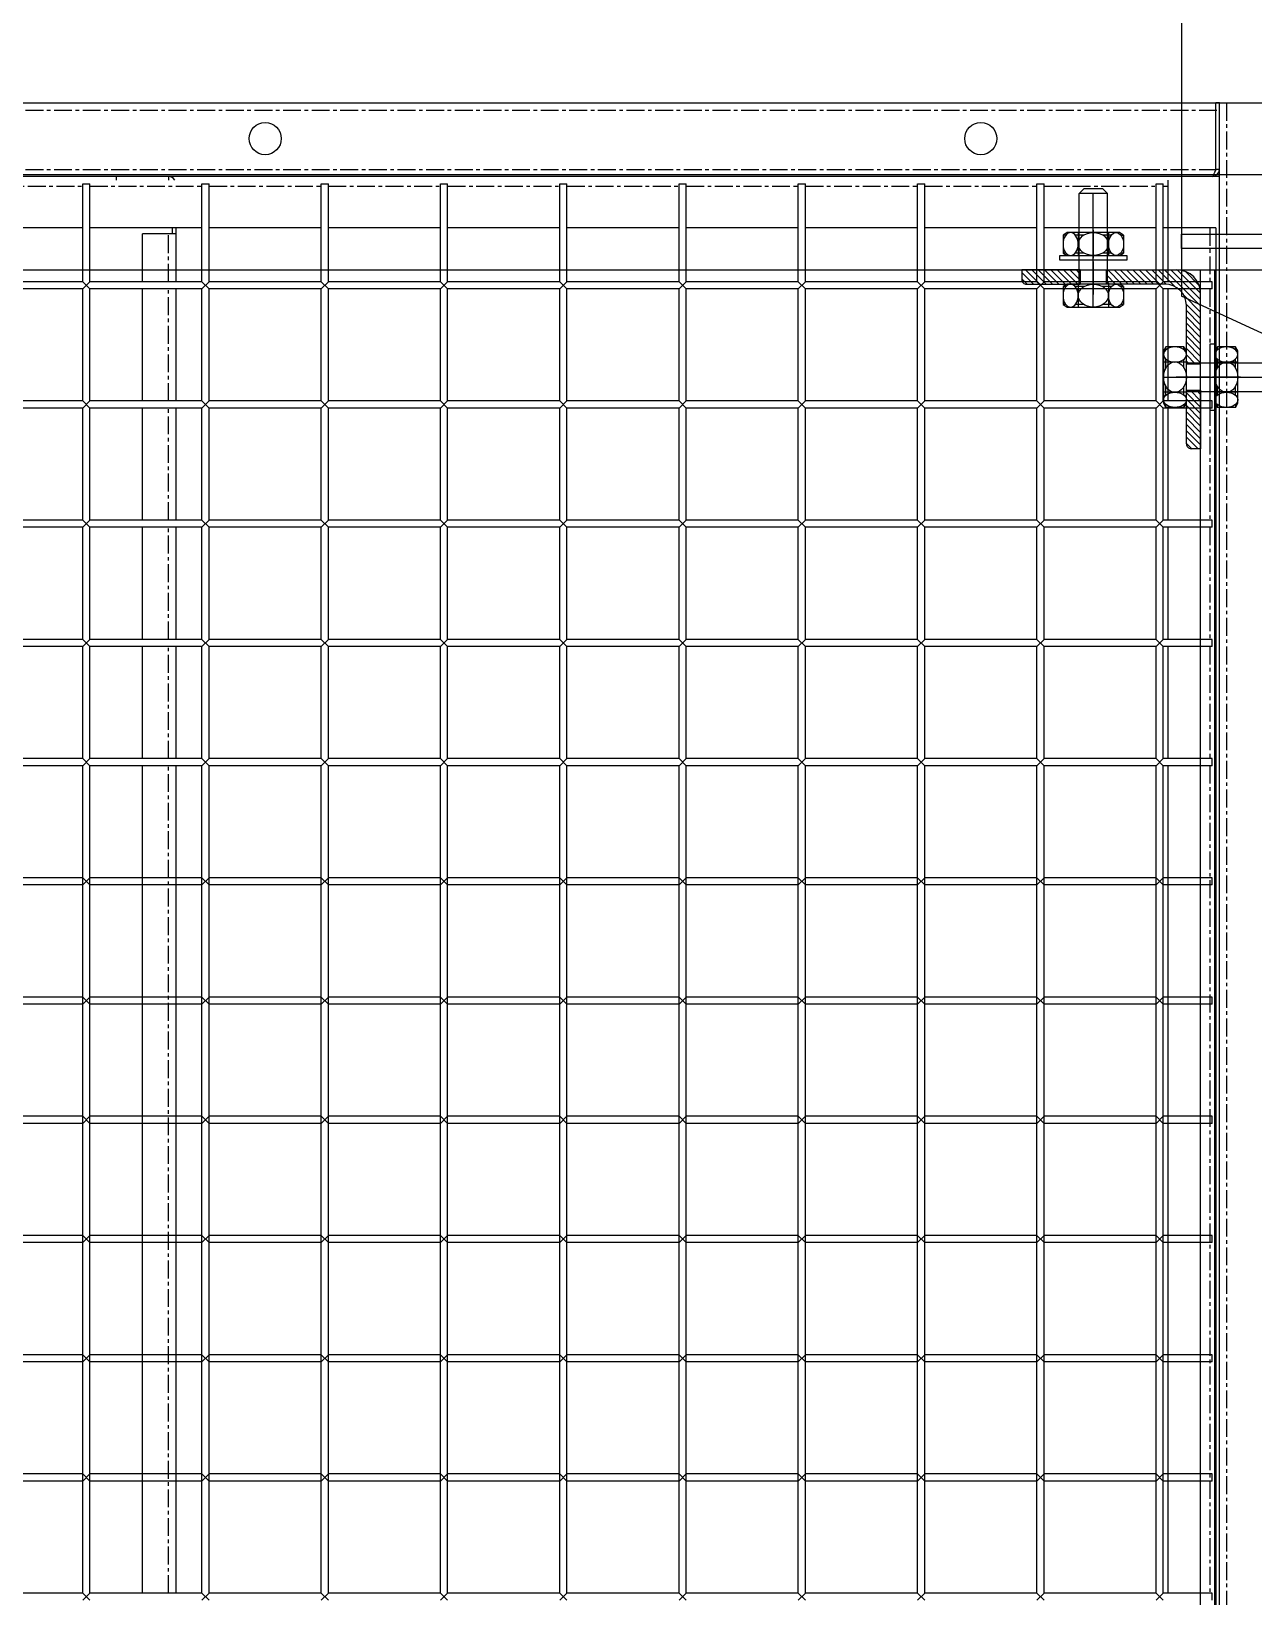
# Model space of a CAD drawing. Header units: millimetres. Extents: x -198529 to 244266, y -64 to 158464.
# Drawn here: x -144076 to -143564, y 96507 to 97163 of the extents above; entities that cross this region are included whole.
import ezdxf

# ---------------------------------------------------------------- set-up
doc = ezdxf.new("R2010")
doc.units = ezdxf.units.MM
doc.linetypes.add('ACAD_ISO10W100', pattern=[18.5, 12, -3, 0.5, -3])
doc.linetypes.add('CENTER', pattern=[12, 7.5, -1.5, 1.5, -1.5])
for name, color, linetype in [('0-BG', 252, 'Continuous'), ('0-DCC', 30, 'Continuous'), ('0-DCC-STRUC', 180, 'Continuous'), ('0-DCC-STRUC-T', 4, 'Continuous'), ('ANCHOR BOLTS', 4, 'Continuous'), ('ANGEL STEEL_75x75x3.0', 22, 'Continuous'), ('BOLTS', 3, 'Continuous'), ('MITTELLINIEN', 3, 'ACAD_ISO10W100')]:
    doc.layers.add(name, color=color, linetype=linetype)
pattern_1 = [(45, (70645.0448, 93964.8255), (-1.325825215, 1.325825215), [])]

# ---------------------------------------------------------------- blocks, each defined once
blk = doc.blocks.new('DCC2850x2600(左)')
at = {"color": 0, "linetype": 'Continuous'}
for p, q in [((47991.5, -71878.48), (50640, -71878.48)), ((50640, -71878.48), (50638.5, -71878.48)), ((50638.5, -71906.38), (50638.5, -71878.48)), ((50640, -71878.48), (50700, -71878.48)), ((50640, -74478.48), (50640, -71878.48)), ((50638.23, -71907.23), (50638.5, -71906.38)), ((50640, -71906.38), (50638.5, -71906.38)), ((50640, -71909.38), (47993, -71909.38)), ((50163.5, -71953.48), (50163.5, -71912.38)), ((50163.5, -71912.38), (50166.5, -71912.38)), ((50166.5, -71953.48), (50166.5, -71912.38)), ((50177.5, -71909.38), (50177.5, -71910.88)), ((50213.5, -71953.48), (50213.5, -71912.38)), ((50213.5, -71912.38), (50216.5, -71912.38)), ((50216.5, -71953.48), (50216.5, -71912.38)), ((50263.5, -71953.48), (50263.5, -71912.38)), ((50263.5, -71912.38), (50266.5, -71912.38)), ((50266.5, -71953.48), (50266.5, -71912.38)), ((50313.5, -71953.48), (50313.5, -71912.38)), ((50313.5, -71912.38), (50316.5, -71912.38)), ((50316.5, -71953.48), (50316.5, -71912.38)), ((50363.5, -71953.48), (50363.5, -71912.38)), ((50363.5, -71912.38), (50366.5, -71912.38)), ((50366.5, -71953.48), (50366.5, -71912.38)), ((50413.5, -71953.48), (50413.5, -71912.38)), ((50413.5, -71912.38), (50416.5, -71912.38)), ((50416.5, -71953.48), (50416.5, -71912.38)), ((50463.5, -71953.48), (50463.5, -71912.38)), ((50463.5, -71912.38), (50466.5, -71912.38)), ((50466.5, -71953.48), (50466.5, -71912.38)), ((50513.5, -71953.48), (50513.5, -71912.38)), ((50513.5, -71912.38), (50516.5, -71912.38)), ((50516.5, -71953.48), (50516.5, -71912.38)), ((50563.5, -71953.48), (50563.5, -71912.38)), ((50563.5, -71912.38), (50566.5, -71912.38)), ((50566.5, -71953.48), (50566.5, -71912.38)), ((50613.5, -71912.38), (50616.5, -71912.38)), ((50613.5, -71953.48), (50613.5, -71912.38)), ((50616.5, -71953.48), (50616.5, -71912.38)), ((50618.5, -71953.48), (50618.5, -71910.88)), ((50163.5, -71930.88), (50116.5, -71930.88)), ((50213.5, -71930.88), (50166.5, -71930.88)), ((50201, -71930.88), (50201, -71933.38)), ((50202.5, -71930.88), (50202.5, -71953.48)), ((50263.5, -71930.88), (50216.5, -71930.88)), ((50313.5, -71930.88), (50266.5, -71930.88)), ((50363.5, -71930.88), (50316.5, -71930.88)), ((50413.5, -71930.88), (50366.5, -71930.88)), ((50463.5, -71930.88), (50416.5, -71930.88)), ((50513.5, -71930.88), (50466.5, -71930.88)), ((50563.5, -71930.88), (50516.5, -71930.88)), ((50613.5, -71930.88), (50566.5, -71930.88)), ((50638.5, -71930.88), (50616.5, -71930.88)), ((50638.5, -71930.88), (50638.5, -74426.08)), ((50188.5, -71953.48), (50188.5, -71933.38)), ((50202.5, -71933.38), (50188.5, -71933.38)), ((50163.5, -71953.48), (50116.5, -71953.48)), ((50163.5, -71956.48), (50116.5, -71956.48)), ((50163.5, -71956.48), (50166.5, -71953.48)), ((50163.5, -71953.48), (50166.5, -71956.48)), ((50163.5, -72003.48), (50163.5, -71956.48)), ((50213.5, -71953.48), (50166.5, -71953.48)), ((50166.5, -72003.48), (50166.5, -71956.48)), ((50213.5, -71956.48), (50166.5, -71956.48)), ((50188.5, -72003.48), (50188.5, -71956.48)), ((50202.5, -71956.48), (50202.5, -72003.48)), ((50213.5, -71956.48), (50216.5, -71953.48)), ((50213.5, -71953.48), (50216.5, -71956.48)), ((50213.5, -72003.48), (50213.5, -71956.48)), ((50263.5, -71953.48), (50216.5, -71953.48)), ((50216.5, -72003.48), (50216.5, -71956.48)), ((50263.5, -71956.48), (50216.5, -71956.48)), ((50263.5, -71956.48), (50266.5, -71953.48)), ((50263.5, -71953.48), (50266.5, -71956.48)), ((50263.5, -72003.48), (50263.5, -71956.48)), ((50313.5, -71953.48), (50266.5, -71953.48)), ((50266.5, -72003.48), (50266.5, -71956.48)), ((50313.5, -71956.48), (50266.5, -71956.48)), ((50313.5, -71956.48), (50316.5, -71953.48)), ((50313.5, -71953.48), (50316.5, -71956.48)), ((50313.5, -72003.48), (50313.5, -71956.48)), ((50363.5, -71953.48), (50316.5, -71953.48)), ((50316.5, -72003.48), (50316.5, -71956.48)), ((50363.5, -71956.48), (50316.5, -71956.48)), ((50363.5, -71956.48), (50366.5, -71953.48)), ((50363.5, -71953.48), (50366.5, -71956.48)), ((50363.5, -72003.48), (50363.5, -71956.48)), ((50413.5, -71953.48), (50366.5, -71953.48)), ((50366.5, -72003.48), (50366.5, -71956.48)), ((50413.5, -71956.48), (50366.5, -71956.48)), ((50413.5, -71956.48), (50416.5, -71953.48)), ((50413.5, -71953.48), (50416.5, -71956.48)), ((50413.5, -72003.48), (50413.5, -71956.48)), ((50463.5, -71953.48), (50416.5, -71953.48)), ((50416.5, -72003.48), (50416.5, -71956.48)), ((50463.5, -71956.48), (50416.5, -71956.48)), ((50463.5, -71956.48), (50466.5, -71953.48)), ((50463.5, -71953.48), (50466.5, -71956.48)), ((50463.5, -72003.48), (50463.5, -71956.48)), ((50513.5, -71953.48), (50466.5, -71953.48)), ((50466.5, -72003.48), (50466.5, -71956.48)), ((50513.5, -71956.48), (50466.5, -71956.48)), ((50513.5, -71956.48), (50516.5, -71953.48)), ((50513.5, -71953.48), (50516.5, -71956.48)), ((50513.5, -72003.48), (50513.5, -71956.48)), ((50563.5, -71953.48), (50516.5, -71953.48)), ((50516.5, -72003.48), (50516.5, -71956.48)), ((50563.5, -71956.48), (50516.5, -71956.48)), ((50563.5, -71956.48), (50566.5, -71953.48)), ((50563.5, -71953.48), (50566.5, -71956.48)), ((50563.5, -72003.48), (50563.5, -71956.48)), ((50613.5, -71953.48), (50566.5, -71953.48)), ((50566.5, -72003.48), (50566.5, -71956.48)), ((50613.5, -71956.48), (50566.5, -71956.48)), ((50613.5, -71956.48), (50616.5, -71953.48)), ((50613.5, -71953.48), (50616.5, -71956.48)), ((50613.5, -72003.48), (50613.5, -71956.48)), ((50637, -71953.48), (50616.5, -71953.48)), ((50637, -71956.48), (50616.5, -71956.48)), ((50616.5, -72003.48), (50616.5, -71956.48)), ((50618.5, -72003.48), (50618.5, -71956.48)), ((50637, -71956.48), (50637, -71953.48)), ((50163.5, -72003.48), (50116.5, -72003.48)), ((50163.5, -72006.48), (50166.5, -72003.48)), ((50163.5, -72003.48), (50166.5, -72006.48)), ((50213.5, -72003.48), (50166.5, -72003.48)), ((50213.5, -72006.48), (50216.5, -72003.48)), ((50213.5, -72003.48), (50216.5, -72006.48)), ((50263.5, -72003.48), (50216.5, -72003.48)), ((50263.5, -72006.48), (50266.5, -72003.48)), ((50263.5, -72003.48), (50266.5, -72006.48)), ((50313.5, -72003.48), (50266.5, -72003.48)), ((50313.5, -72006.48), (50316.5, -72003.48)), ((50313.5, -72003.48), (50316.5, -72006.48)), ((50363.5, -72003.48), (50316.5, -72003.48)), ((50363.5, -72006.48), (50366.5, -72003.48)), ((50363.5, -72003.48), (50366.5, -72006.48)), ((50413.5, -72003.48), (50366.5, -72003.48)), ((50413.5, -72006.48), (50416.5, -72003.48)), ((50413.5, -72003.48), (50416.5, -72006.48)), ((50463.5, -72003.48), (50416.5, -72003.48)), ((50463.5, -72006.48), (50466.5, -72003.48)), ((50463.5, -72003.48), (50466.5, -72006.48)), ((50513.5, -72003.48), (50466.5, -72003.48)), ((50513.5, -72006.48), (50516.5, -72003.48)), ((50513.5, -72003.48), (50516.5, -72006.48)), ((50563.5, -72003.48), (50516.5, -72003.48)), ((50563.5, -72006.48), (50566.5, -72003.48)), ((50563.5, -72003.48), (50566.5, -72006.48)), ((50613.5, -72003.48), (50566.5, -72003.48)), ((50613.5, -72006.48), (50616.5, -72003.48)), ((50613.5, -72003.48), (50616.5, -72006.48)), ((50637, -72003.48), (50616.5, -72003.48)), ((50637, -72006.48), (50637, -72003.48)), ((50163.5, -72006.48), (50116.5, -72006.48)), ((50163.5, -72053.48), (50163.5, -72006.48)), ((50166.5, -72053.48), (50166.5, -72006.48)), ((50213.5, -72006.48), (50166.5, -72006.48)), ((50188.5, -72053.48), (50188.5, -72006.48)), ((50202.5, -72006.48), (50202.5, -72053.48)), ((50213.5, -72053.48), (50213.5, -72006.48)), ((50216.5, -72053.48), (50216.5, -72006.48)), ((50263.5, -72006.48), (50216.5, -72006.48)), ((50263.5, -72053.48), (50263.5, -72006.48)), ((50266.5, -72053.48), (50266.5, -72006.48)), ((50313.5, -72006.48), (50266.5, -72006.48)), ((50313.5, -72053.48), (50313.5, -72006.48)), ((50316.5, -72053.48), (50316.5, -72006.48)), ((50363.5, -72006.48), (50316.5, -72006.48)), ((50363.5, -72053.48), (50363.5, -72006.48)), ((50366.5, -72053.48), (50366.5, -72006.48)), ((50413.5, -72006.48), (50366.5, -72006.48)), ((50413.5, -72053.48), (50413.5, -72006.48)), ((50416.5, -72053.48), (50416.5, -72006.48)), ((50463.5, -72006.48), (50416.5, -72006.48)), ((50463.5, -72053.48), (50463.5, -72006.48)), ((50466.5, -72053.48), (50466.5, -72006.48)), ((50513.5, -72006.48), (50466.5, -72006.48)), ((50513.5, -72053.48), (50513.5, -72006.48)), ((50516.5, -72053.48), (50516.5, -72006.48)), ((50563.5, -72006.48), (50516.5, -72006.48)), ((50563.5, -72053.48), (50563.5, -72006.48)), ((50566.5, -72053.48), (50566.5, -72006.48)), ((50613.5, -72006.48), (50566.5, -72006.48)), ((50613.5, -72053.48), (50613.5, -72006.48)), ((50637, -72006.48), (50616.5, -72006.48)), ((50616.5, -72053.48), (50616.5, -72006.48)), ((50618.5, -72053.48), (50618.5, -72006.48)), ((50163.5, -72053.48), (50116.5, -72053.48)), ((50163.5, -72056.48), (50116.5, -72056.48)), ((50163.5, -72056.48), (50166.5, -72053.48)), ((50163.5, -72053.48), (50166.5, -72056.48)), ((50163.5, -72103.48), (50163.5, -72056.48)), ((50213.5, -72053.48), (50166.5, -72053.48)), ((50166.5, -72103.48), (50166.5, -72056.48)), ((50213.5, -72056.48), (50166.5, -72056.48)), ((50188.5, -72103.48), (50188.5, -72056.48)), ((50202.5, -72056.48), (50202.5, -72103.48)), ((50213.5, -72056.48), (50216.5, -72053.48)), ((50213.5, -72053.48), (50216.5, -72056.48)), ((50213.5, -72103.48), (50213.5, -72056.48)), ((50263.5, -72053.48), (50216.5, -72053.48)), ((50216.5, -72103.48), (50216.5, -72056.48)), ((50263.5, -72056.48), (50216.5, -72056.48)), ((50263.5, -72056.48), (50266.5, -72053.48)), ((50263.5, -72053.48), (50266.5, -72056.48)), ((50263.5, -72103.48), (50263.5, -72056.48)), ((50313.5, -72053.48), (50266.5, -72053.48)), ((50266.5, -72103.48), (50266.5, -72056.48)), ((50313.5, -72056.48), (50266.5, -72056.48)), ((50313.5, -72056.48), (50316.5, -72053.48)), ((50313.5, -72053.48), (50316.5, -72056.48)), ((50313.5, -72103.48), (50313.5, -72056.48)), ((50363.5, -72053.48), (50316.5, -72053.48)), ((50316.5, -72103.48), (50316.5, -72056.48)), ((50363.5, -72056.48), (50316.5, -72056.48)), ((50363.5, -72056.48), (50366.5, -72053.48)), ((50363.5, -72053.48), (50366.5, -72056.48)), ((50363.5, -72103.48), (50363.5, -72056.48)), ((50413.5, -72053.48), (50366.5, -72053.48)), ((50366.5, -72103.48), (50366.5, -72056.48)), ((50413.5, -72056.48), (50366.5, -72056.48)), ((50413.5, -72056.48), (50416.5, -72053.48)), ((50413.5, -72053.48), (50416.5, -72056.48)), ((50413.5, -72103.48), (50413.5, -72056.48)), ((50463.5, -72053.48), (50416.5, -72053.48)), ((50416.5, -72103.48), (50416.5, -72056.48)), ((50463.5, -72056.48), (50416.5, -72056.48)), ((50463.5, -72056.48), (50466.5, -72053.48)), ((50463.5, -72053.48), (50466.5, -72056.48)), ((50463.5, -72103.48), (50463.5, -72056.48)), ((50513.5, -72053.48), (50466.5, -72053.48)), ((50466.5, -72103.48), (50466.5, -72056.48)), ((50513.5, -72056.48), (50466.5, -72056.48)), ((50513.5, -72056.48), (50516.5, -72053.48)), ((50513.5, -72053.48), (50516.5, -72056.48)), ((50513.5, -72103.48), (50513.5, -72056.48)), ((50563.5, -72053.48), (50516.5, -72053.48)), ((50516.5, -72103.48), (50516.5, -72056.48)), ((50563.5, -72056.48), (50516.5, -72056.48)), ((50563.5, -72056.48), (50566.5, -72053.48)), ((50563.5, -72053.48), (50566.5, -72056.48)), ((50563.5, -72103.48), (50563.5, -72056.48)), ((50613.5, -72053.48), (50566.5, -72053.48)), ((50566.5, -72103.48), (50566.5, -72056.48)), ((50613.5, -72056.48), (50566.5, -72056.48)), ((50613.5, -72056.48), (50616.5, -72053.48)), ((50613.5, -72053.48), (50616.5, -72056.48)), ((50613.5, -72103.48), (50613.5, -72056.48)), ((50637, -72053.48), (50616.5, -72053.48)), ((50637, -72056.48), (50616.5, -72056.48)), ((50616.5, -72103.48), (50616.5, -72056.48)), ((50618.5, -72103.48), (50618.5, -72056.48)), ((50637, -72056.48), (50637, -72053.48)), ((50163.5, -72103.48), (50116.5, -72103.48)), ((50163.5, -72106.48), (50116.5, -72106.48)), ((50163.5, -72106.48), (50166.5, -72103.48)), ((50163.5, -72103.48), (50166.5, -72106.48)), ((50163.5, -72153.48), (50163.5, -72106.48)), ((50213.5, -72103.48), (50166.5, -72103.48)), ((50166.5, -72153.48), (50166.5, -72106.48)), ((50213.5, -72106.48), (50166.5, -72106.48)), ((50188.5, -72153.48), (50188.5, -72106.48)), ((50202.5, -72106.48), (50202.5, -72153.48)), ((50213.5, -72106.48), (50216.5, -72103.48)), ((50213.5, -72103.48), (50216.5, -72106.48)), ((50213.5, -72153.48), (50213.5, -72106.48)), ((50263.5, -72103.48), (50216.5, -72103.48)), ((50216.5, -72153.48), (50216.5, -72106.48)), ((50263.5, -72106.48), (50216.5, -72106.48)), ((50263.5, -72106.48), (50266.5, -72103.48)), ((50263.5, -72103.48), (50266.5, -72106.48)), ((50263.5, -72153.48), (50263.5, -72106.48)), ((50313.5, -72103.48), (50266.5, -72103.48)), ((50266.5, -72153.48), (50266.5, -72106.48)), ((50313.5, -72106.48), (50266.5, -72106.48)), ((50313.5, -72106.48), (50316.5, -72103.48)), ((50313.5, -72103.48), (50316.5, -72106.48)), ((50313.5, -72153.48), (50313.5, -72106.48)), ((50363.5, -72103.48), (50316.5, -72103.48)), ((50316.5, -72153.48), (50316.5, -72106.48)), ((50363.5, -72106.48), (50316.5, -72106.48)), ((50363.5, -72106.48), (50366.5, -72103.48)), ((50363.5, -72103.48), (50366.5, -72106.48)), ((50363.5, -72153.48), (50363.5, -72106.48)), ((50413.5, -72103.48), (50366.5, -72103.48)), ((50366.5, -72153.48), (50366.5, -72106.48)), ((50413.5, -72106.48), (50366.5, -72106.48)), ((50413.5, -72106.48), (50416.5, -72103.48)), ((50413.5, -72103.48), (50416.5, -72106.48)), ((50413.5, -72153.48), (50413.5, -72106.48)), ((50463.5, -72103.48), (50416.5, -72103.48)), ((50416.5, -72153.48), (50416.5, -72106.48)), ((50463.5, -72106.48), (50416.5, -72106.48)), ((50463.5, -72106.48), (50466.5, -72103.48)), ((50463.5, -72103.48), (50466.5, -72106.48)), ((50463.5, -72153.48), (50463.5, -72106.48)), ((50513.5, -72103.48), (50466.5, -72103.48)), ((50466.5, -72153.48), (50466.5, -72106.48)), ((50513.5, -72106.48), (50466.5, -72106.48)), ((50513.5, -72106.48), (50516.5, -72103.48)), ((50513.5, -72103.48), (50516.5, -72106.48)), ((50513.5, -72153.48), (50513.5, -72106.48)), ((50563.5, -72103.48), (50516.5, -72103.48)), ((50516.5, -72153.48), (50516.5, -72106.48)), ((50563.5, -72106.48), (50516.5, -72106.48)), ((50563.5, -72106.48), (50566.5, -72103.48)), ((50563.5, -72103.48), (50566.5, -72106.48)), ((50563.5, -72153.48), (50563.5, -72106.48)), ((50613.5, -72103.48), (50566.5, -72103.48)), ((50566.5, -72153.48), (50566.5, -72106.48)), ((50613.5, -72106.48), (50566.5, -72106.48)), ((50613.5, -72106.48), (50616.5, -72103.48)), ((50613.5, -72103.48), (50616.5, -72106.48)), ((50613.5, -72153.48), (50613.5, -72106.48)), ((50637, -72103.48), (50616.5, -72103.48)), ((50637, -72106.48), (50616.5, -72106.48)), ((50616.5, -72153.48), (50616.5, -72106.48)), ((50618.5, -72153.48), (50618.5, -72106.48)), ((50637, -72106.48), (50637, -72103.48)), ((50163.5, -72153.48), (50116.5, -72153.48)), ((50163.5, -72156.48), (50166.5, -72153.48)), ((50163.5, -72153.48), (50166.5, -72156.48)), ((50213.5, -72153.48), (50166.5, -72153.48)), ((50213.5, -72156.48), (50216.5, -72153.48)), ((50213.5, -72153.48), (50216.5, -72156.48)), ((50263.5, -72153.48), (50216.5, -72153.48)), ((50263.5, -72156.48), (50266.5, -72153.48)), ((50263.5, -72153.48), (50266.5, -72156.48)), ((50313.5, -72153.48), (50266.5, -72153.48)), ((50313.5, -72156.48), (50316.5, -72153.48)), ((50313.5, -72153.48), (50316.5, -72156.48)), ((50363.5, -72153.48), (50316.5, -72153.48)), ((50363.5, -72156.48), (50366.5, -72153.48)), ((50363.5, -72153.48), (50366.5, -72156.48)), ((50413.5, -72153.48), (50366.5, -72153.48)), ((50413.5, -72156.48), (50416.5, -72153.48)), ((50413.5, -72153.48), (50416.5, -72156.48)), ((50463.5, -72153.48), (50416.5, -72153.48)), ((50463.5, -72156.48), (50466.5, -72153.48)), ((50463.5, -72153.48), (50466.5, -72156.48)), ((50513.5, -72153.48), (50466.5, -72153.48)), ((50513.5, -72156.48), (50516.5, -72153.48)), ((50513.5, -72153.48), (50516.5, -72156.48)), ((50563.5, -72153.48), (50516.5, -72153.48)), ((50563.5, -72156.48), (50566.5, -72153.48)), ((50563.5, -72153.48), (50566.5, -72156.48)), ((50613.5, -72153.48), (50566.5, -72153.48)), ((50613.5, -72156.48), (50616.5, -72153.48)), ((50613.5, -72153.48), (50616.5, -72156.48)), ((50637, -72153.48), (50616.5, -72153.48)), ((50637, -72156.48), (50637, -72153.48)), ((50163.5, -72156.48), (50116.5, -72156.48)), ((50163.5, -72503.48), (50163.5, -72156.48)), ((50166.5, -72503.48), (50166.5, -72156.48)), ((50213.5, -72156.48), (50166.5, -72156.48)), ((50188.5, -72503.48), (50188.5, -72156.48)), ((50202.5, -72156.48), (50202.5, -72503.48)), ((50213.5, -72503.48), (50213.5, -72156.48)), ((50216.5, -72503.48), (50216.5, -72156.48)), ((50263.5, -72156.48), (50216.5, -72156.48)), ((50263.5, -72503.48), (50263.5, -72156.48)), ((50266.5, -72503.48), (50266.5, -72156.48)), ((50313.5, -72156.48), (50266.5, -72156.48)), ((50313.5, -72503.48), (50313.5, -72156.48)), ((50316.5, -72503.48), (50316.5, -72156.48)), ((50363.5, -72156.48), (50316.5, -72156.48)), ((50363.5, -72503.48), (50363.5, -72156.48)), ((50366.5, -72503.48), (50366.5, -72156.48)), ((50413.5, -72156.48), (50366.5, -72156.48)), ((50413.5, -72503.48), (50413.5, -72156.48)), ((50416.5, -72503.48), (50416.5, -72156.48)), ((50463.5, -72156.48), (50416.5, -72156.48)), ((50463.5, -72503.48), (50463.5, -72156.48)), ((50466.5, -72503.48), (50466.5, -72156.48)), ((50513.5, -72156.48), (50466.5, -72156.48)), ((50513.5, -72503.48), (50513.5, -72156.48)), ((50516.5, -72503.48), (50516.5, -72156.48)), ((50563.5, -72156.48), (50516.5, -72156.48)), ((50563.5, -72503.48), (50563.5, -72156.48)), ((50566.5, -72503.48), (50566.5, -72156.48)), ((50613.5, -72156.48), (50566.5, -72156.48)), ((50613.5, -72503.48), (50613.5, -72156.48)), ((50637, -72156.48), (50616.5, -72156.48)), ((50616.5, -72503.48), (50616.5, -72156.48)), ((50618.5, -72503.48), (50618.5, -72156.48)), ((50163.5, -72203.48), (50116.5, -72203.48)), ((50163.5, -72206.48), (50116.5, -72206.48)), ((50163.5, -72206.48), (50166.5, -72203.48)), ((50163.5, -72203.48), (50166.5, -72206.48)), ((50213.5, -72203.48), (50166.5, -72203.48)), ((50213.5, -72206.48), (50166.5, -72206.48)), ((50213.5, -72206.48), (50216.5, -72203.48)), ((50213.5, -72203.48), (50216.5, -72206.48)), ((50263.5, -72203.48), (50216.5, -72203.48)), ((50263.5, -72206.48), (50216.5, -72206.48)), ((50263.5, -72206.48), (50266.5, -72203.48)), ((50263.5, -72203.48), (50266.5, -72206.48)), ((50313.5, -72203.48), (50266.5, -72203.48)), ((50313.5, -72206.48), (50266.5, -72206.48)), ((50313.5, -72206.48), (50316.5, -72203.48)), ((50313.5, -72203.48), (50316.5, -72206.48)), ((50363.5, -72203.48), (50316.5, -72203.48)), ((50363.5, -72206.48), (50316.5, -72206.48)), ((50363.5, -72206.48), (50366.5, -72203.48)), ((50363.5, -72203.48), (50366.5, -72206.48)), ((50413.5, -72203.48), (50366.5, -72203.48)), ((50413.5, -72206.48), (50366.5, -72206.48)), ((50413.5, -72206.48), (50416.5, -72203.48)), ((50413.5, -72203.48), (50416.5, -72206.48)), ((50463.5, -72203.48), (50416.5, -72203.48)), ((50463.5, -72206.48), (50416.5, -72206.48)), ((50463.5, -72206.48), (50466.5, -72203.48)), ((50463.5, -72203.48), (50466.5, -72206.48)), ((50513.5, -72203.48), (50466.5, -72203.48)), ((50513.5, -72206.48), (50466.5, -72206.48)), ((50513.5, -72206.48), (50516.5, -72203.48)), ((50513.5, -72203.48), (50516.5, -72206.48)), ((50563.5, -72203.48), (50516.5, -72203.48)), ((50563.5, -72206.48), (50516.5, -72206.48)), ((50563.5, -72206.48), (50566.5, -72203.48)), ((50563.5, -72203.48), (50566.5, -72206.48)), ((50613.5, -72203.48), (50566.5, -72203.48)), ((50613.5, -72206.48), (50566.5, -72206.48)), ((50613.5, -72206.48), (50616.5, -72203.48)), ((50613.5, -72203.48), (50616.5, -72206.48)), ((50637, -72203.48), (50616.5, -72203.48)), ((50637, -72206.48), (50616.5, -72206.48)), ((50637, -72206.48), (50637, -72203.48)), ((50163.5, -72253.48), (50116.5, -72253.48)), ((50163.5, -72256.48), (50166.5, -72253.48)), ((50163.5, -72253.48), (50166.5, -72256.48)), ((50213.5, -72253.48), (50166.5, -72253.48)), ((50213.5, -72256.48), (50216.5, -72253.48)), ((50213.5, -72253.48), (50216.5, -72256.48)), ((50263.5, -72253.48), (50216.5, -72253.48)), ((50263.5, -72256.48), (50266.5, -72253.48)), ((50263.5, -72253.48), (50266.5, -72256.48)), ((50313.5, -72253.48), (50266.5, -72253.48)), ((50313.5, -72256.48), (50316.5, -72253.48)), ((50313.5, -72253.48), (50316.5, -72256.48)), ((50363.5, -72253.48), (50316.5, -72253.48)), ((50363.5, -72256.48), (50366.5, -72253.48)), ((50363.5, -72253.48), (50366.5, -72256.48)), ((50413.5, -72253.48), (50366.5, -72253.48)), ((50413.5, -72256.48), (50416.5, -72253.48)), ((50413.5, -72253.48), (50416.5, -72256.48)), ((50463.5, -72253.48), (50416.5, -72253.48)), ((50463.5, -72256.48), (50466.5, -72253.48)), ((50463.5, -72253.48), (50466.5, -72256.48)), ((50513.5, -72253.48), (50466.5, -72253.48)), ((50513.5, -72256.48), (50516.5, -72253.48)), ((50513.5, -72253.48), (50516.5, -72256.48)), ((50563.5, -72253.48), (50516.5, -72253.48)), ((50563.5, -72256.48), (50566.5, -72253.48)), ((50563.5, -72253.48), (50566.5, -72256.48)), ((50613.5, -72253.48), (50566.5, -72253.48)), ((50613.5, -72256.48), (50616.5, -72253.48)), ((50613.5, -72253.48), (50616.5, -72256.48)), ((50637, -72253.48), (50616.5, -72253.48)), ((50637, -72256.48), (50637, -72253.48)), ((50163.5, -72256.48), (50116.5, -72256.48)), ((50213.5, -72256.48), (50166.5, -72256.48)), ((50263.5, -72256.48), (50216.5, -72256.48)), ((50313.5, -72256.48), (50266.5, -72256.48)), ((50363.5, -72256.48), (50316.5, -72256.48)), ((50413.5, -72256.48), (50366.5, -72256.48)), ((50463.5, -72256.48), (50416.5, -72256.48)), ((50513.5, -72256.48), (50466.5, -72256.48)), ((50563.5, -72256.48), (50516.5, -72256.48)), ((50613.5, -72256.48), (50566.5, -72256.48)), ((50637, -72256.48), (50616.5, -72256.48)), ((50163.5, -72303.48), (50116.5, -72303.48)), ((50163.5, -72306.48), (50116.5, -72306.48)), ((50163.5, -72306.48), (50166.5, -72303.48)), ((50163.5, -72303.48), (50166.5, -72306.48)), ((50213.5, -72303.48), (50166.5, -72303.48)), ((50213.5, -72306.48), (50166.5, -72306.48)), ((50213.5, -72306.48), (50216.5, -72303.48)), ((50213.5, -72303.48), (50216.5, -72306.48)), ((50263.5, -72303.48), (50216.5, -72303.48)), ((50263.5, -72306.48), (50216.5, -72306.48)), ((50263.5, -72306.48), (50266.5, -72303.48)), ((50263.5, -72303.48), (50266.5, -72306.48)), ((50313.5, -72303.48), (50266.5, -72303.48)), ((50313.5, -72306.48), (50266.5, -72306.48)), ((50313.5, -72306.48), (50316.5, -72303.48)), ((50313.5, -72303.48), (50316.5, -72306.48)), ((50363.5, -72303.48), (50316.5, -72303.48)), ((50363.5, -72306.48), (50316.5, -72306.48)), ((50363.5, -72306.48), (50366.5, -72303.48)), ((50363.5, -72303.48), (50366.5, -72306.48)), ((50413.5, -72303.48), (50366.5, -72303.48)), ((50413.5, -72306.48), (50366.5, -72306.48)), ((50413.5, -72306.48), (50416.5, -72303.48)), ((50413.5, -72303.48), (50416.5, -72306.48)), ((50463.5, -72303.48), (50416.5, -72303.48)), ((50463.5, -72306.48), (50416.5, -72306.48)), ((50463.5, -72306.48), (50466.5, -72303.48)), ((50463.5, -72303.48), (50466.5, -72306.48)), ((50513.5, -72303.48), (50466.5, -72303.48)), ((50513.5, -72306.48), (50466.5, -72306.48)), ((50513.5, -72306.48), (50516.5, -72303.48)), ((50513.5, -72303.48), (50516.5, -72306.48)), ((50563.5, -72303.48), (50516.5, -72303.48)), ((50563.5, -72306.48), (50516.5, -72306.48)), ((50563.5, -72306.48), (50566.5, -72303.48)), ((50563.5, -72303.48), (50566.5, -72306.48)), ((50613.5, -72303.48), (50566.5, -72303.48)), ((50613.5, -72306.48), (50566.5, -72306.48)), ((50613.5, -72303.48), (50616.5, -72306.48)), ((50613.5, -72306.48), (50616.5, -72303.48)), ((50637, -72303.48), (50616.5, -72303.48)), ((50637, -72306.48), (50616.5, -72306.48)), ((50637, -72306.48), (50637, -72303.48)), ((50163.5, -72353.48), (50116.5, -72353.48)), ((50163.5, -72356.48), (50116.5, -72356.48)), ((50163.5, -72356.48), (50166.5, -72353.48)), ((50163.5, -72353.48), (50166.5, -72356.48)), ((50213.5, -72353.48), (50166.5, -72353.48)), ((50213.5, -72356.48), (50166.5, -72356.48)), ((50213.5, -72356.48), (50216.5, -72353.48)), ((50213.5, -72353.48), (50216.5, -72356.48)), ((50263.5, -72353.48), (50216.5, -72353.48)), ((50263.5, -72356.48), (50216.5, -72356.48)), ((50263.5, -72356.48), (50266.5, -72353.48)), ((50263.5, -72353.48), (50266.5, -72356.48)), ((50313.5, -72353.48), (50266.5, -72353.48)), ((50313.5, -72356.48), (50266.5, -72356.48)), ((50313.5, -72356.48), (50316.5, -72353.48)), ((50313.5, -72353.48), (50316.5, -72356.48)), ((50363.5, -72353.48), (50316.5, -72353.48)), ((50363.5, -72356.48), (50316.5, -72356.48)), ((50363.5, -72353.48), (50366.5, -72356.48)), ((50363.5, -72356.48), (50366.5, -72353.48)), ((50413.5, -72353.48), (50366.5, -72353.48)), ((50413.5, -72356.48), (50366.5, -72356.48)), ((50413.5, -72353.48), (50416.5, -72356.48)), ((50413.5, -72356.48), (50416.5, -72353.48)), ((50463.5, -72353.48), (50416.5, -72353.48)), ((50463.5, -72356.48), (50416.5, -72356.48)), ((50463.5, -72353.48), (50466.5, -72356.48)), ((50463.5, -72356.48), (50466.5, -72353.48)), ((50513.5, -72353.48), (50466.5, -72353.48)), ((50513.5, -72356.48), (50466.5, -72356.48)), ((50513.5, -72353.48), (50516.5, -72356.48)), ((50513.5, -72356.48), (50516.5, -72353.48)), ((50563.5, -72353.48), (50516.5, -72353.48)), ((50563.5, -72356.48), (50516.5, -72356.48)), ((50563.5, -72353.48), (50566.5, -72356.48)), ((50563.5, -72356.48), (50566.5, -72353.48)), ((50613.5, -72353.48), (50566.5, -72353.48)), ((50613.5, -72356.48), (50566.5, -72356.48)), ((50613.5, -72353.48), (50616.5, -72356.48)), ((50613.5, -72356.48), (50616.5, -72353.48)), ((50637, -72353.48), (50616.5, -72353.48)), ((50637, -72356.48), (50616.5, -72356.48)), ((50637, -72356.48), (50637, -72353.48)), ((50163.5, -72403.48), (50116.5, -72403.48)), ((50163.5, -72403.48), (50166.5, -72406.48)), ((50163.5, -72406.48), (50166.5, -72403.48)), ((50213.5, -72403.48), (50166.5, -72403.48)), ((50213.5, -72403.48), (50216.5, -72406.48)), ((50213.5, -72406.48), (50216.5, -72403.48)), ((50263.5, -72403.48), (50216.5, -72403.48)), ((50263.5, -72403.48), (50266.5, -72406.48)), ((50263.5, -72406.48), (50266.5, -72403.48)), ((50313.5, -72403.48), (50266.5, -72403.48)), ((50313.5, -72403.48), (50316.5, -72406.48)), ((50313.5, -72406.48), (50316.5, -72403.48)), ((50363.5, -72403.48), (50316.5, -72403.48)), ((50363.5, -72403.48), (50366.5, -72406.48)), ((50363.5, -72406.48), (50366.5, -72403.48)), ((50413.5, -72403.48), (50366.5, -72403.48)), ((50413.5, -72403.48), (50416.5, -72406.48)), ((50413.5, -72406.48), (50416.5, -72403.48)), ((50463.5, -72403.48), (50416.5, -72403.48)), ((50463.5, -72403.48), (50466.5, -72406.48)), ((50463.5, -72406.48), (50466.5, -72403.48)), ((50513.5, -72403.48), (50466.5, -72403.48)), ((50513.5, -72403.48), (50516.5, -72406.48)), ((50513.5, -72406.48), (50516.5, -72403.48)), ((50563.5, -72403.48), (50516.5, -72403.48)), ((50563.5, -72403.48), (50566.5, -72406.48)), ((50563.5, -72406.48), (50566.5, -72403.48)), ((50613.5, -72403.48), (50566.5, -72403.48)), ((50613.5, -72403.48), (50616.5, -72406.48)), ((50613.5, -72406.48), (50616.5, -72403.48)), ((50637, -72403.48), (50616.5, -72403.48)), ((50637, -72406.48), (50637, -72403.48)), ((50163.5, -72406.48), (50116.5, -72406.48)), ((50213.5, -72406.48), (50166.5, -72406.48)), ((50263.5, -72406.48), (50216.5, -72406.48)), ((50313.5, -72406.48), (50266.5, -72406.48)), ((50363.5, -72406.48), (50316.5, -72406.48)), ((50413.5, -72406.48), (50366.5, -72406.48)), ((50463.5, -72406.48), (50416.5, -72406.48)), ((50513.5, -72406.48), (50466.5, -72406.48)), ((50563.5, -72406.48), (50516.5, -72406.48)), ((50613.5, -72406.48), (50566.5, -72406.48)), ((50637, -72406.48), (50616.5, -72406.48)), ((50163.5, -72453.48), (50116.5, -72453.48)), ((50163.5, -72456.48), (50116.5, -72456.48)), ((50163.5, -72453.48), (50166.5, -72456.48)), ((50163.5, -72456.48), (50166.5, -72453.48)), ((50213.5, -72453.48), (50166.5, -72453.48)), ((50213.5, -72456.48), (50166.5, -72456.48)), ((50213.5, -72453.48), (50216.5, -72456.48)), ((50213.5, -72456.48), (50216.5, -72453.48)), ((50263.5, -72453.48), (50216.5, -72453.48)), ((50263.5, -72456.48), (50216.5, -72456.48)), ((50263.5, -72453.48), (50266.5, -72456.48)), ((50263.5, -72456.48), (50266.5, -72453.48)), ((50313.5, -72453.48), (50266.5, -72453.48)), ((50313.5, -72456.48), (50266.5, -72456.48)), ((50313.5, -72453.48), (50316.5, -72456.48)), ((50313.5, -72456.48), (50316.5, -72453.48)), ((50363.5, -72453.48), (50316.5, -72453.48)), ((50363.5, -72456.48), (50316.5, -72456.48)), ((50363.5, -72453.48), (50366.5, -72456.48)), ((50363.5, -72456.48), (50366.5, -72453.48)), ((50413.5, -72453.48), (50366.5, -72453.48)), ((50413.5, -72456.48), (50366.5, -72456.48)), ((50413.5, -72453.48), (50416.5, -72456.48)), ((50413.5, -72456.48), (50416.5, -72453.48)), ((50463.5, -72453.48), (50416.5, -72453.48)), ((50463.5, -72456.48), (50416.5, -72456.48)), ((50463.5, -72453.48), (50466.5, -72456.48)), ((50463.5, -72456.48), (50466.5, -72453.48)), ((50513.5, -72453.48), (50466.5, -72453.48)), ((50513.5, -72456.48), (50466.5, -72456.48)), ((50513.5, -72453.48), (50516.5, -72456.48)), ((50513.5, -72456.48), (50516.5, -72453.48)), ((50563.5, -72453.48), (50516.5, -72453.48)), ((50563.5, -72456.48), (50516.5, -72456.48)), ((50563.5, -72453.48), (50566.5, -72456.48)), ((50563.5, -72456.48), (50566.5, -72453.48)), ((50613.5, -72453.48), (50566.5, -72453.48)), ((50613.5, -72456.48), (50566.5, -72456.48)), ((50613.5, -72453.48), (50616.5, -72456.48)), ((50613.5, -72456.48), (50616.5, -72453.48)), ((50637, -72453.48), (50616.5, -72453.48)), ((50637, -72456.48), (50616.5, -72456.48)), ((50637, -72456.48), (50637, -72453.48)), ((50163.5, -72503.48), (50116.5, -72503.48)), ((50163.5, -72506.48), (50166.5, -72503.48)), ((50163.5, -72503.48), (50166.5, -72506.48)), ((50213.5, -72503.48), (50166.5, -72503.48)), ((50213.5, -72506.48), (50216.5, -72503.48)), ((50213.5, -72503.48), (50216.5, -72506.48)), ((50263.5, -72503.48), (50216.5, -72503.48)), ((50263.5, -72506.48), (50266.5, -72503.48)), ((50263.5, -72503.48), (50266.5, -72506.48)), ((50313.5, -72503.48), (50266.5, -72503.48)), ((50313.5, -72506.48), (50316.5, -72503.48)), ((50313.5, -72503.48), (50316.5, -72506.48)), ((50363.5, -72503.48), (50316.5, -72503.48)), ((50363.5, -72506.48), (50366.5, -72503.48)), ((50363.5, -72503.48), (50366.5, -72506.48)), ((50413.5, -72503.48), (50366.5, -72503.48)), ((50413.5, -72506.48), (50416.5, -72503.48)), ((50413.5, -72503.48), (50416.5, -72506.48)), ((50463.5, -72503.48), (50416.5, -72503.48)), ((50463.5, -72506.48), (50466.5, -72503.48)), ((50463.5, -72503.48), (50466.5, -72506.48)), ((50513.5, -72503.48), (50466.5, -72503.48)), ((50513.5, -72506.48), (50516.5, -72503.48)), ((50513.5, -72503.48), (50516.5, -72506.48)), ((50563.5, -72503.48), (50516.5, -72503.48)), ((50563.5, -72506.48), (50566.5, -72503.48)), ((50563.5, -72503.48), (50566.5, -72506.48)), ((50613.5, -72503.48), (50566.5, -72503.48)), ((50613.5, -72506.48), (50616.5, -72503.48)), ((50613.5, -72503.48), (50616.5, -72506.48)), ((50637, -72503.48), (50616.5, -72503.48)), ((50637, -72506.48), (50637, -72503.48))]:
    blk.add_line(p, q, dxfattribs=at)
at = {"color": 0, "linetype": 'CENTER'}
for p, q in [((50643, -71878.48), (50643, -74478.48)), ((47991.5, -71881.48), (50640, -71881.48)), ((47991.5, -71906.38), (50640, -71906.38)), ((50199.5, -71909.38), (50199.5, -71910.88)), ((50116.5, -71913.38), (50163.5, -71913.38)), ((50166.5, -71913.38), (50213.5, -71913.38)), ((50216.5, -71913.38), (50263.5, -71913.38)), ((50266.5, -71913.38), (50313.5, -71913.38)), ((50316.5, -71913.38), (50363.5, -71913.38)), ((50366.5, -71913.38), (50413.5, -71913.38)), ((50416.5, -71913.38), (50463.5, -71913.38)), ((50466.5, -71913.38), (50513.5, -71913.38)), ((50516.5, -71913.38), (50563.5, -71913.38)), ((50566.5, -71913.38), (50613.5, -71913.38)), ((50616.5, -71913.38), (50618.5, -71913.38)), ((50636, -71930.88), (50636, -71953.48)), ((50199.5, -71953.48), (50199.5, -71933.38)), ((50199.5, -72003.48), (50199.5, -71956.48)), ((50636, -71956.48), (50636, -72003.48)), ((50199.5, -72053.48), (50199.5, -72006.48)), ((50636, -72006.48), (50636, -72053.48)), ((50199.5, -72103.48), (50199.5, -72056.48)), ((50636, -72056.48), (50636, -72103.48)), ((50199.5, -72153.48), (50199.5, -72106.48)), ((50636, -72106.48), (50636, -72153.48)), ((50199.5, -72503.48), (50199.5, -72156.48)), ((50636, -72156.48), (50636, -72503.48))]:
    blk.add_line(p, q, dxfattribs=at)
at = {"color": 0, "linetype": 'Continuous'}
for centre in [(50240, -71893.48), (50540, -71893.48)]:
    blk.add_circle(centre, 6.75, dxfattribs=at)
for centre, start, end in [((50637, -71906.38), 270, 0), ((50199.5, -71912.38), 30, 90)]:
    blk.add_arc(centre, 3, start, end, dxfattribs=at)
for points, knots in [([(50637, -71909.38), (50637.21, -71909.38), (50637.67, -71908.79), (50637.86, -71908.26), (50638, -71907.88)], [0, 0, 0, 0, 0.347127, 1, 1, 1, 1]), ([(50638, -71907.88), (50638.04, -71907.77), (50638.12, -71907.56), (50638.19, -71907.34), (50638.23, -71907.23)], [0, 0, 0, 0, 0.488633, 1, 1, 1, 1])]:
    blk.add_open_spline(points, degree=3, knots=knots, dxfattribs=at)
blk = doc.blocks.new('M12')
at = {"layer": 'ANCHOR BOLTS'}
for p, q in [((-7.21, -38.33), (-7.21, 29.63)), ((-7.21, 29.63), (7.21, 29.63)), ((7.21, -38.33), (7.21, 29.63)), ((-9.81, 9.74), (-8.5, 10.5)), ((-9.81, 2.5), (-9.81, 9.74)), ((-8.5, 10.5), (8.5, 10.5)), ((-4.91, 2.5), (-4.91, 9.74)), ((4.91, 2.5), (4.91, 9.74)), ((9.81, 9.74), (8.5, 10.5)), ((9.81, 2.5), (9.81, 9.74)), ((-12.5, 2.5), (12.5, 2.5)), ((-12.5, 0), (-12.5, 2.5)), ((-12.5, 0), (12.5, 0)), ((0, 0), (0, 0)), ((12.5, 0), (12.5, 2.5)), ((7.21, -38.33), (-7.21, -38.33)), ((-7.01, -38.33), (-7.01, -40)), ((7.01, -38.33), (7.01, -40)), ((-7.21, -58), (-7.21, -40)), ((-7.21, -40), (7.21, -40)), ((7.21, -58), (7.21, -40)), ((-7.21, -58), (7.21, -58)), ((-6.17, -64.5), (-6.17, -58)), ((6.17, -64.5), (6.17, -58)), ((-7.21, -64.5), (7.21, -64.5)), ((-7.21, -72.58), (-7.21, -64.5)), ((7.21, -70.08), (7.21, -64.5)), ((-7.18, -70.08), (-6.05, -70.08)), ((-7.18, -71.07), (-7.18, -70.08)), ((-6.42, -72.58), (-7.18, -71.07)), ((-7.18, -71.07), (-6.81, -71.07)), ((-6.81, -71.07), (-6.81, -70.08)), ((-6.05, -72.58), (-6.81, -71.07)), ((-6.05, -72.58), (-6.05, -70.08)), ((-2.45, -71.07), (-2.45, -70.08)), ((-2.45, -70.08), (-1.5, -70.08)), ((-2.23, -72.58), (-2.45, -71.07)), ((-2.45, -71.07), (-1.73, -71.07)), ((-1.73, -71.07), (-1.73, -70.08)), ((-1.5, -72.58), (-1.73, -71.07)), ((-1.5, -72.58), (-1.5, -70.08)), ((3.27, -72.58), (3.27, -70.08)), ((3.27, -70.08), (4.36, -70.08)), ((3.71, -71.07), (3.27, -72.58)), ((3.71, -71.07), (3.71, -70.08)), ((3.71, -71.07), (4.36, -71.07)), ((4.36, -71.07), (3.92, -72.58)), ((4.36, -71.07), (4.36, -70.08)), ((6.86, -72.58), (6.86, -70.08)), ((6.86, -70.08), (7.9, -70.08)), ((7.7, -71.07), (6.86, -72.58)), ((7.9, -71.07), (7.05, -72.58)), ((7.7, -71.07), (7.7, -70.08)), ((7.7, -71.07), (7.9, -71.07)), ((7.9, -71.07), (7.9, -70.08)), ((-7.33, -79.42), (-7.33, -72.58)), ((-7.21, -72.58), (1.65, -72.58)), ((1.65, -74), (1.65, -72.58)), ((1.65, -74), (5.25, -74)), ((3.27, -72.58), (3.92, -72.58)), ((5.25, -74), (5.25, -72.58)), ((5.25, -72.58), (7.33, -72.58)), ((7.21, -72.58), (7.21, -72.3)), ((7.33, -79.42), (7.33, -72.58)), ((-1.41, -79.42), (1.41, -79.42)), ((-1.41, -82.75), (-1.41, -79.42)), ((1.41, -82.75), (1.41, -79.42)), ((-7.92, -94.15), (-1.77, -94.15)), ((-1.79, -97.43), (1.79, -97.43)), ((7.92, -94.15), (1.77, -94.15)), ((-8.83, -103.59), (-8.72, -102.63)), ((-2.59, -103.66), (-2.48, -102.62)), ((2.59, -103.66), (2.48, -102.62)), ((8.83, -103.59), (8.72, -102.63)), ((-2.88, -106.08), (-9.15, -106.08)), ((-7.21, -111.6), (-7.21, -108.8)), ((-7.21, -111.6), (7.46, -111.6)), ((-5, -111.6), (-5, -116.54)), ((-4.11, -111.6), (-4.11, -117.44)), ((2.88, -106.08), (9.15, -106.08)), ((4.11, -111.6), (4.11, -117.44)), ((5, -111.6), (5, -116.54)), ((7.46, -111.6), (7.46, -108.8)), ((-5, -116.54), (5, -116.54)), ((-5, -116.54), (-3.54, -118)), ((-3.54, -118), (3.54, -118)), ((5, -116.54), (3.54, -118))]:
    blk.add_line(p, q, dxfattribs=at)
for centre, radius, start, end in [((-7.35, 6.2), 4.3, 55.43491, 120), ((0, -5.74), 16.24, 72.41205, 107.58795), ((7.35, 6.2), 4.3, 60, 124.56509), ((-57.09, -81.08), 49.79, 354.74836, 1.91847), ((-192.63, -82.41), 191.23, 353.93401, 359.89763), ((192.63, -82.41), 191.23, 180.10237, 186.06599), ((57.09, -81.08), 49.79, 178.08153, 185.25164), ((-192.63, -81.08), 185.17, 353.31699, 358.58991), ((192.63, -81.08), 185.17, 181.41009, 186.68301), ((-192.63, -81.08), 185.17, 352.24093, 353.01899), ((-192.63, -82.41), 191.23, 352.88816, 353.61793), ((192.63, -82.41), 191.23, 186.38207, 187.11184), ((192.63, -81.08), 185.17, 186.98101, 187.75907), ((21.54, -108.8), 28.75, 174.57411, 180), ((-21.29, -108.8), 28.75, 0, 5.42589)]:
    blk.add_arc(centre, radius, start, end, dxfattribs=at)
at = {"layer": 'MITTELLINIEN', "color": 8}
blk.add_line((0, -142.14), (0, 48.68), dxfattribs=at)
blk = doc.blocks.new('TYPE 2')
at = {"layer": '0-BG'}
h = blk.add_hatch(color=256, dxfattribs=at)
h.dxf.hatch_style = 1
h.paths.add_polyline_path([(53.49, -48, 1), (76.51, -48, 1)])
h = blk.add_hatch(color=256, dxfattribs=at)
h.dxf.hatch_style = 1
h.paths.add_polyline_path([(53.49, -148, 1), (76.51, -148, 1)])
for centre in [(65, -48), (65, -148)]:
    blk.add_circle(centre, 11.51, dxfattribs=at)
at = {"layer": 'ANCHOR BOLTS', "linetype": 'ACAD_ISO10W100', "ltscale": 0.1}
for p, q in [((65, -26.5), (65, -69.5)), ((39.4, -48), (90.6, -48)), ((65, -126.5), (65, -169.5)), ((39.4, -148), (90.6, -148))]:
    blk.add_line(p, q, dxfattribs=at)
at = {"layer": 'BOLTS'}
for p, q in [((140, -206), (140, -226)), ((10, -286), (140, -226)), ((-10, -286), (10, -286))]:
    blk.add_line(p, q, dxfattribs=at)
for points in [[(-18, -308), (-18, 21.54), (-10, 21.54), (-10, -308)], [(-10, -206), (140, -206), (140, -200), (-10, -200)]]:
    blk.add_lwpolyline(points, close=True, dxfattribs=at)
blk.add_lwpolyline([(-10, -288), (-10, -288), (-10, 0), (140, 0), (140, -206)], dxfattribs=at)
at = {"layer": '0-DCC-STRUC-T', "rotation": 270}
for p in [(-10, -38), (-10, -258)]:
    blk.add_blockref('M12', p, dxfattribs=at)
blk = doc.blocks.new('A$C2DBF4B5B')
h = blk.add_hatch()
h.set_pattern_fill('ANSI31', color=256, scale=15, style=0)
h.set_pattern_definition(pattern_1)
edge = h.paths.add_edge_path()
edge.add_line((39.5, 75), (10, 75))
edge.add_arc((10, 65), 10, 90, 180)
edge.add_line((0, 65), (0, 35.5))
edge.add_line((0, 35.5), (6, 35.5))
edge.add_line((6, 35.5), (6, 60))
edge.add_arc((15, 60), 9, 90, 180, ccw=False)
edge.add_line((15, 69), (39.5, 69))
edge.add_line((39.5, 69), (39.5, 75))
h = blk.add_hatch()
h.set_pattern_fill('ANSI31', color=256, scale=15, style=0)
h.set_pattern_definition(pattern_1)
edge = h.paths.add_edge_path()
edge.add_line((50.5, 69), (50.5, 75))
edge.add_line((50.5, 75), (75, 75))
edge.add_line((75, 75), (75, 71))
edge.add_arc((73, 71), 2, -90, 0, ccw=False)
edge.add_line((73, 69), (50.5, 69))
h = blk.add_hatch()
h.set_pattern_fill('ANSI31', color=256, scale=15, style=0)
h.set_pattern_definition(pattern_1)
edge = h.paths.add_edge_path()
edge.add_line((0, 24.5), (6, 24.5))
edge.add_line((6, 24.5), (6, 2))
edge.add_arc((4, 2), 2, -90, 0, ccw=False)
edge.add_line((4, 0), (0, 0))
edge.add_line((0, 0), (0, 24.5))
for p, q in [((39.5, 75), (10, 75)), ((50.5, 75), (39.5, 75)), ((39.5, 75), (39.5, 69)), ((50.5, 69), (50.5, 75)), ((50.5, 75), (75, 75)), ((75, 75), (75, 71)), ((39.5, 69), (15, 69)), ((50.5, 69), (39.5, 69)), ((73, 69), (50.5, 69)), ((0, 35.5), (0, 65)), ((6, 60), (6, 35.5)), ((0, 24.5), (0, 35.5)), ((6, 35.5), (0, 35.5)), ((6, 35.5), (6, 24.5)), ((0, 24.5), (6, 24.5)), ((0, 24.5), (0, 0)), ((6, 2), (6, 24.5)), ((0, 0), (4, 0))]:
    blk.add_line(p, q)
at = {"color": 8}
for p, q in [((45, 78.55), (45, 64.69)), ((-3.55, 30), (10.31, 30))]:
    blk.add_line(p, q, dxfattribs=at)
for centre, radius, start, end in [((10, 65), 10, 90, 180), ((15, 60), 9, 90, 180), ((73, 71), 2, 270, 0), ((4, 2), 2, 270, 0)]:
    blk.add_arc(centre, radius, start, end)
blk = doc.blocks.new('A$C4EA80240')
for p, q in [((2.55, 9.68), (1.32, 9.68)), ((10.16, 9.68), (6.43, 9.68)), ((7.67, 1.08), (7.67, 10.68)), ((21.6, 9.68), (17.87, 9.68)), ((20.36, 1.08), (20.36, 10.68)), ((26.72, 2.08), (26.72, 9.68)), ((2.55, 2.08), (1.32, 2.08)), ((10.13, 2.08), (6.43, 2.08)), ((21.6, 2.08), (17.9, 2.08))]:
    blk.add_line(p, q)
at = {"color": 8}
blk.add_line((14.02, 0), (14.02, 11.74), dxfattribs=at)
blk.add_lwpolyline([(28.04, 12.68), (0, 12.68), (0, 10.68), (28.04, 10.68)], close=True)
blk.add_lwpolyline([(25.48, 2.08), (26.72, 2.08), (24.98, 1.08), (3.05, 1.08), (1.32, 2.08), (1.32, 9.68), (3.05, 10.68), (24.98, 10.68), (26.72, 9.68), (25.48, 9.68)])
blk.add_ellipse((4.49, 5.88), major_axis=(0, 4.8), ratio=0.661547)
at = {"extrusion": (0, 0, -1)}
for centre, major_axis, ratio in [((14.02, 5.87), (6.36, 0), 0.753789), ((23.54, 5.88), (0, 4.8), 0.661547)]:
    blk.add_ellipse(centre, major_axis=major_axis, ratio=ratio, dxfattribs=at)
blk = doc.blocks.new('A$C147C6879')
at = {"layer": 'BOLTS'}
for p, q in [((8.6, 25.4), (1, 25.4)), ((1, 20.28), (1, 16.55)), ((8.6, 20.28), (8.6, 16.58)), ((9.6, 19.05), (0, 19.05)), ((9.6, 18.7), (47.6, 18.7)), ((49.6, 16.7), (47.6, 18.7)), ((47.6, 18.7), (47.6, 6.7)), ((49.6, 16.7), (49.6, 8.7)), ((0.02, 12.7), (47.6, 12.7)), ((1, 8.85), (1, 5.12)), ((8.6, 8.81), (8.6, 5.12)), ((9.6, 6.7), (47.6, 6.7)), ((47.6, 6.7), (49.6, 8.7)), ((9.6, 6.35), (0, 6.35)), ((1, 1.24), (1, 0)), ((8.6, 1.24), (8.6, 0))]:
    blk.add_line(p, q, dxfattribs=at)
blk.add_lwpolyline([(8.6, 24.16), (8.6, 25.4), (9.6, 23.66), (9.6, 1.73), (8.6, 0), (1, 0), (0, 1.73), (0, 23.66), (1, 25.4), (1, 24.16)], dxfattribs=at)
at = {"layer": 'BOLTS', "extrusion": (0, 0, -1)}
for centre, major_axis, ratio in [((4.8, 22.22), (-4.8, 0), 0.661547), ((4.81, 12.7), (0, 6.36), 0.753789)]:
    blk.add_ellipse(centre, major_axis=major_axis, ratio=ratio, dxfattribs=at)
at = {"layer": 'BOLTS'}
blk.add_ellipse((4.8, 3.18), major_axis=(-4.8, 0), ratio=0.661547, dxfattribs=at)

msp = doc.modelspace()

# ---------------------------------------------------------------- linework, layer by layer
at = {"layer": '0-DCC-STRUC'}
for points in [[(-146311.04, 97063.01), (-143436.27, 97063.01), (-143436.27, 97263.01), (-146311.04, 97263.01)], [(-146311.04, 97103.01), (-143436.27, 97103.01), (-143436.27, 97223.01), (-146311.04, 97223.01)], [(-143435.8, 94603.01), (-143585.8, 94603.01), (-143585.8, 97063.01), (-143435.8, 97063.01)], [(-143441.8, 94603.01), (-143579.8, 94603.01), (-143579.8, 97063.01), (-143441.8, 97063.01)]]:
    msp.add_lwpolyline(points, close=True, dxfattribs=at)

# ---------------------------------------------------------------- block references
at = {"layer": '0-BG', "xscale": -1}
msp.add_blockref('TYPE 2', (-143453.8, 97277.97), dxfattribs=at)
at = {"layer": '0-DCC'}
msp.add_blockref('DCC2850x2600(左)', (-194217.97, 169011.49), dxfattribs=at)
at = {"layer": 'ANGEL STEEL_75x75x3.0', "rotation": 270}
msp.add_blockref('A$C2DBF4B5B', (-143660.8, 97062.97), dxfattribs=at)
at = {"layer": 'BOLTS', "xscale": -1}
for p, rotation in [((-143643.5, 97047.37), 270), ((-143601.4, 97030.67), 180)]:
    msp.add_blockref('A$C147C6879', p, dxfattribs=dict(at, rotation=rotation))
at = {"layer": 'BOLTS', "color": 2, "xscale": -1}
for p, rotation in [((-143644.82, 97079.65), 180), ((-143569.12, 97031.99), 90)]:
    msp.add_blockref('A$C4EA80240', p, dxfattribs=dict(at, rotation=rotation))

doc.saveas('drawing.dxf')
